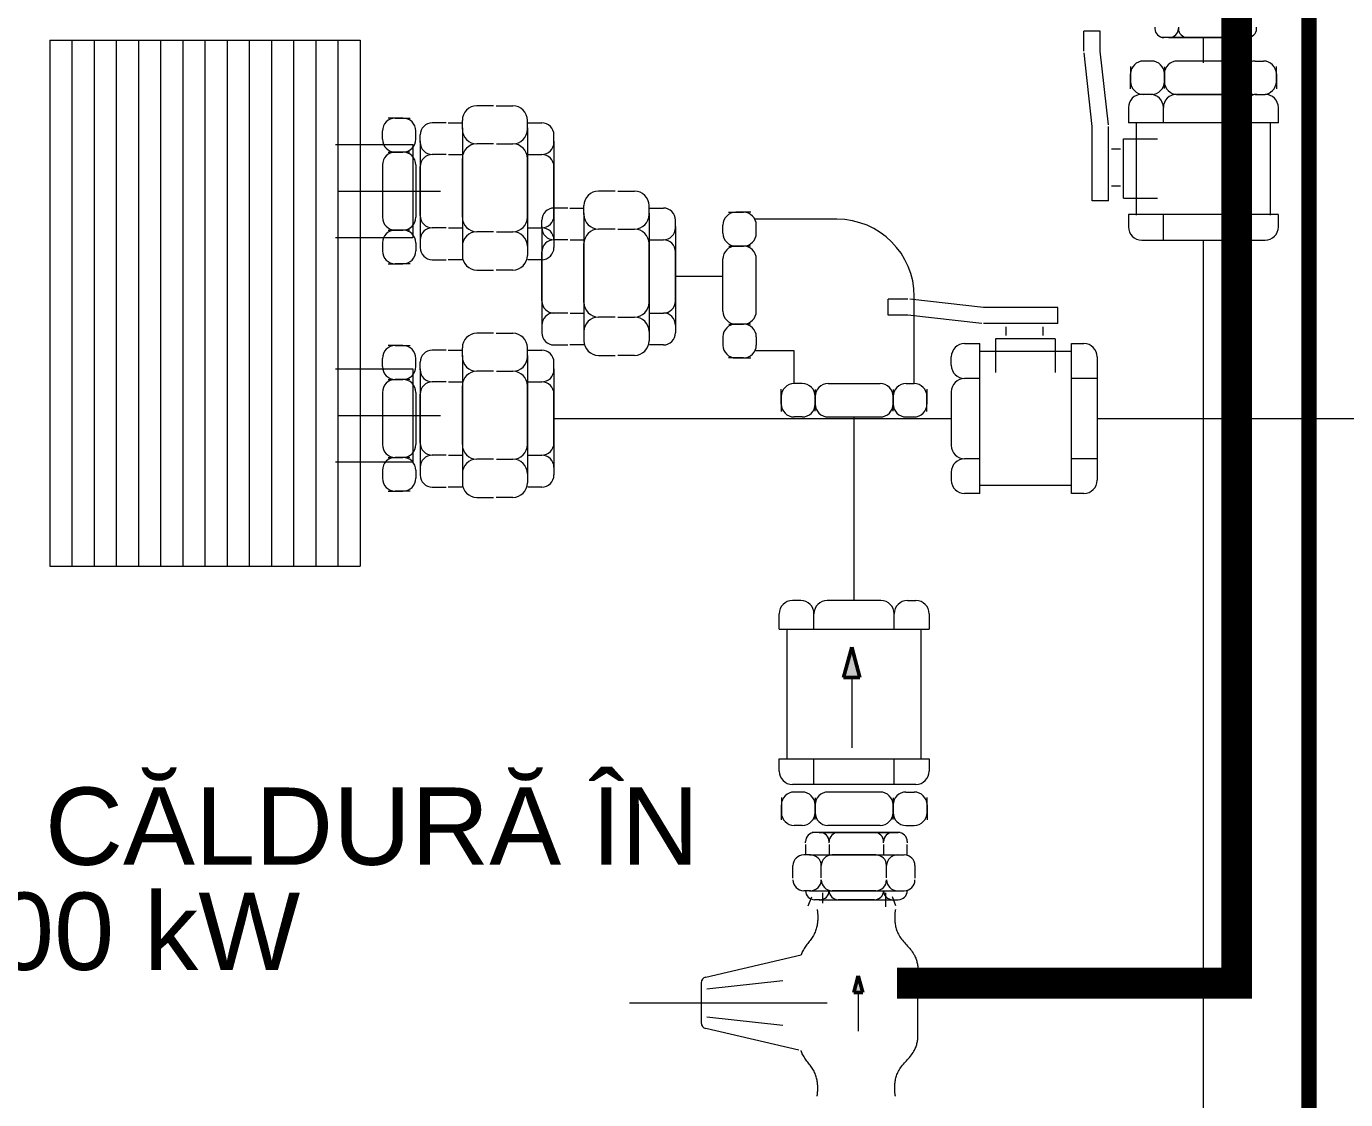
# Model space of a CAD drawing. Header units: millimetres. Extents: x 1322820 to 1391563, y 1051909 to 1098256.
# Drawn here: x 1350563 to 1351416, y 1080821 to 1081515 of the extents above; entities that cross this region are included whole.
import ezdxf

# ---------------------------------------------------------------- set-up
doc = ezdxf.new("R2010")
doc.units = ezdxf.units.MM
doc.header["$MEASUREMENT"] = 0
for name, pattern in [('DUBLU_INTRERUPT', [1.093612, 0.529167, -0.211667, 0.141111, -0.211667]), ('Linie de axa (2)', [17025.055165, 8960.555286, -4480.277643, 0, -3584.222236]), ('R (4)', [10414, 5080, -2540, 254, -2540])]:
    doc.linetypes.add(name, pattern=pattern)
doc.layers.get('0').update_dxf_attribs({"true_color": 0x787878})
doc.layers.add('calorifere_Pen_No__1', color=250, linetype='Continuous', lineweight=13)
doc.layers.add('Circuite', color=7, linetype='Continuous', lineweight=25)
doc.layers.add('instalatii - echipamente', color=7, linetype='Continuous', true_color=0x787878)
for name, color, linetype, lineweight, true_color in [('instalatii - echipamente_Pen_No__1', 7, 'Continuous', 13, 0x787878), ('instalatii - echipamente_Pen_No__41', 7, 'Continuous', 50, 0x787878), ('New_instalatii - echipamente_Pen_No__1', 7, 'Continuous', 13, 0x787878)]:
    doc.layers.add(name, color=color, linetype=linetype, lineweight=lineweight, true_color=true_color)
doc.styles.add('GENERATED_STYLE_3', font='ariali.ttf')
doc.linetypes.add('2_ - 1_100', pattern='A,0,[3,A.39 PLAN MOBILARE - PLAN TERASA1.Shx,S=4.761905,R=0,X=0,Y=4.49293e-16],-600,0', length=600)

# ---------------------------------------------------------------- blocks, each defined once
blk = doc.blocks.new('Line_10_1', base_point=(1351101.1, 1080900.93))
at = {"layer": 'instalatii - echipamente', "linetype": 'Continuous', "lineweight": 0, "true_color": 0x000000}
blk.add_hatch(color=18, dxfattribs=at).paths.add_polyline_path([(1351101.1, 1080900.93), (1351098.24, 1080890.24), (1351103.97, 1080890.24)])
at = {"layer": 'instalatii - echipamente_Pen_No__1', "color": 7, "linetype": 'Linie de axa (2)', "lineweight": 13}
blk.add_line((1351101.1, 1080890.24), (1351101.1, 1080865.14), dxfattribs=at)
at = {"layer": 'instalatii - echipamente_Pen_No__41', "color": 7, "linetype": 'Continuous', "lineweight": 50}
for p, q in [((1351101.1, 1080900.93), (1351098.24, 1080890.24)), ((1351101.1, 1080900.93), (1351103.97, 1080890.24)), ((1351103.97, 1080890.24), (1351098.24, 1080890.24))]:
    blk.add_line(p, q, dxfattribs=at)
blk = doc.blocks.new('Line_11_1', base_point=(1351096.89, 1081113.36))
at = {"layer": 'instalatii - echipamente', "linetype": 'Continuous', "lineweight": 0, "true_color": 0x000000}
blk.add_hatch(color=18, dxfattribs=at).paths.add_polyline_path([(1351096.89, 1081113.36), (1351091.68, 1081093.93), (1351102.1, 1081093.93)])
at = {"layer": 'instalatii - echipamente_Pen_No__1', "color": 7, "linetype": 'Linie de axa (2)', "lineweight": 13}
blk.add_line((1351096.89, 1081093.93), (1351096.89, 1081048.29), dxfattribs=at)
at = {"layer": 'instalatii - echipamente_Pen_No__41', "color": 7, "linetype": 'Continuous', "lineweight": 50}
for p, q in [((1351096.89, 1081113.36), (1351091.68, 1081093.93)), ((1351096.89, 1081113.36), (1351102.1, 1081093.93)), ((1351102.1, 1081093.93), (1351091.68, 1081093.93))]:
    blk.add_line(p, q, dxfattribs=at)
blk = doc.blocks.new('terasa')
at = {"layer": 'instalatii - echipamente_Pen_No__1', "linetype": 'Continuous', "lineweight": 13}
for p, q in [((1351247.039, 1081498.84), (1351247.039, 1081511.727)), ((1351257.491, 1081511.727), (1351247.039, 1081511.727)), ((1351257.491, 1081498.84), (1351257.491, 1081511.727)), ((1351292.888, 1081514.294), (1351292.888, 1081513.4)), ((1351308.107, 1081514.201), (1351308.107, 1081513.4)), ((1351343.277, 1081514.201), (1351343.277, 1081513.4)), ((1351358.59, 1081513.4), (1351358.59, 1081514.294)), ((1350578.502, 1081505.834), (1350578.502, 1081165.834)), ((1350578.502, 1081505.834), (1350779.088, 1081505.834)), ((1350592.829, 1081505.834), (1350592.829, 1081165.834)), ((1350607.157, 1081505.834), (1350607.157, 1081165.834)), ((1350621.484, 1081505.834), (1350621.484, 1081165.834)), ((1350635.812, 1081505.834), (1350635.812, 1081165.834)), ((1350650.139, 1081505.834), (1350650.139, 1081165.834)), ((1350664.467, 1081505.834), (1350664.467, 1081165.834)), ((1350678.795, 1081505.834), (1350678.795, 1081165.834)), ((1350693.122, 1081505.834), (1350693.122, 1081165.834)), ((1350707.45, 1081505.834), (1350707.45, 1081165.834)), ((1350721.777, 1081505.834), (1350721.777, 1081165.834)), ((1350736.105, 1081505.834), (1350736.105, 1081165.834)), ((1350750.432, 1081505.834), (1350750.432, 1081165.834)), ((1350764.76, 1081505.834), (1350764.76, 1081165.834)), ((1350779.088, 1081505.834), (1350779.088, 1081165.834)), ((1351354.08, 1081507.59), (1351297.042, 1081507.59)), ((1351302.297, 1081507.59), (1351298.698, 1081507.59)), ((1351302.52, 1081507.59), (1351298.955, 1081507.59)), ((1351301.756, 1081507.59), (1351349.549, 1081507.59)), ((1351337.467, 1081507.59), (1351313.917, 1081507.59)), ((1351337.354, 1081507.59), (1351314.029, 1081507.59)), ((1351348.864, 1081507.59), (1351352.522, 1081507.59)), ((1351349.087, 1081507.59), (1351352.78, 1081507.59)), ((1351252.402, 1081449.997), (1351247.103, 1081497.686)), ((1351262.79, 1081451.152), (1351257.491, 1081498.84)), ((1351277.209, 1081488.765), (1351277.209, 1081479.156)), ((1351290.697, 1081492.386), (1351285.538, 1081492.386)), ((1351299.026, 1081488.632), (1351299.026, 1081479.156)), ((1351341.111, 1081492.386), (1351307.354, 1081492.386)), ((1351349.439, 1081488.632), (1351349.439, 1081479.156)), ((1351357.767, 1081492.386), (1351363.062, 1081492.386)), ((1351371.39, 1081479.156), (1351371.39, 1081488.765)), ((1351277.209, 1081474.448), (1351277.209, 1081484.057)), ((1351299.026, 1081474.581), (1351299.026, 1081484.057)), ((1351349.439, 1081474.581), (1351349.439, 1081484.057)), ((1351371.39, 1081484.057), (1351371.39, 1081474.448)), ((1351289.793, 1081470.827), (1351284.345, 1081470.827)), ((1351290.697, 1081470.827), (1351285.538, 1081470.827)), ((1351306.934, 1081470.827), (1351341.67, 1081470.827)), ((1351341.111, 1081470.827), (1351307.354, 1081470.827)), ((1351357.767, 1081470.827), (1351363.062, 1081470.827)), ((1351358.81, 1081470.827), (1351364.119, 1081470.827)), ((1350865.417, 1081463.44), (1350854.583, 1081463.44)), ((1350867.013, 1081463.44), (1350877.847, 1081463.44)), ((1351275.775, 1081462.257), (1351275.775, 1081452.369)), ((1351298.363, 1081452.506), (1351298.363, 1081462.257)), ((1351350.24, 1081452.506), (1351350.24, 1081462.257)), ((1351372.689, 1081452.369), (1351372.689, 1081462.257)), ((1350806.759, 1081455.491), (1350797.15, 1081455.491)), ((1350801.857, 1081455.491), (1350811.467, 1081455.491)), ((1350834.788, 1081452.461), (1350825.76, 1081452.461)), ((1350836.118, 1081452.461), (1350845.147, 1081452.461)), ((1350845.192, 1081448.233), (1350845.192, 1081454.05)), ((1350887.237, 1081448.233), (1350887.237, 1081454.05)), ((1350887.528, 1081452.461), (1350896.557, 1081452.461)), ((1351372.689, 1081452.369), (1351275.775, 1081452.369)), ((1351280.933, 1081392.81), (1351280.933, 1081452.134)), ((1351280.933, 1081392.81), (1351280.933, 1081452.134)), ((1351367.532, 1081392.81), (1351367.532, 1081452.134)), ((1350793.529, 1081441.869), (1350793.529, 1081447.163)), ((1350815.087, 1081441.869), (1350815.087, 1081447.163)), ((1350817.935, 1081439.789), (1350817.935, 1081444.636)), ((1350845.192, 1081449.107), (1350845.192, 1081371.866)), ((1350887.237, 1081449.107), (1350887.237, 1081371.866)), ((1350904.382, 1081439.789), (1350904.382, 1081444.636)), ((1351252.402, 1081402.015), (1351252.402, 1081449.997)), ((1351262.854, 1081402.015), (1351262.854, 1081449.997)), ((1351272.646, 1081442.163), (1351294.516, 1081442.163)), ((1351272.646, 1081403.719), (1351272.646, 1081442.163)), ((1350763.133, 1081438.334), (1350813.133, 1081438.334)), ((1350797.283, 1081433.54), (1350806.759, 1081433.54)), ((1350811.333, 1081433.54), (1350801.857, 1081433.54)), ((1350813.133, 1081438.334), (1350813.133, 1081378.334)), ((1350817.935, 1081440.517), (1350817.935, 1081376.15)), ((1350865.267, 1081438.843), (1350854.583, 1081438.843)), ((1350867.163, 1081438.843), (1350877.847, 1081438.843)), ((1350904.382, 1081440.517), (1350904.382, 1081376.15)), ((1351270.606, 1081435.309), (1351264.894, 1081435.309)), ((1350793.529, 1081425.212), (1350793.529, 1081391.455)), ((1350815.087, 1081425.212), (1350815.087, 1081391.455)), ((1350834.663, 1081431.964), (1350825.76, 1081431.964)), ((1350836.243, 1081431.964), (1350845.147, 1081431.964)), ((1350845.192, 1081391.393), (1350845.192, 1081429.453)), ((1350887.237, 1081391.393), (1350887.237, 1081429.453)), ((1350887.653, 1081431.964), (1350896.557, 1081431.964)), ((1350817.935, 1081392.423), (1350817.935, 1081424.139)), ((1350904.382, 1081392.423), (1350904.382, 1081424.139)), ((1350944.038, 1081408.312), (1350933.204, 1081408.312)), ((1350945.635, 1081408.312), (1350956.469, 1081408.312)), ((1351270.606, 1081411.481), (1351264.894, 1081411.481)), ((1351262.854, 1081402.015), (1351252.402, 1081402.015)), ((1351272.646, 1081403.719), (1351294.516, 1081403.719)), ((1350913.41, 1081397.333), (1350904.382, 1081397.333)), ((1350914.74, 1081397.333), (1350923.769, 1081397.333)), ((1350923.814, 1081393.104), (1350923.814, 1081398.922)), ((1350923.814, 1081393.978), (1350923.814, 1081316.738)), ((1350965.859, 1081393.104), (1350965.859, 1081398.922)), ((1350965.859, 1081393.978), (1350965.859, 1081316.738)), ((1350966.15, 1081397.333), (1350975.179, 1081397.333)), ((1351017.279, 1081394.586), (1351026.888, 1081394.586)), ((1351031.596, 1081394.586), (1351021.987, 1081394.586)), ((1351275.775, 1081393.112), (1351275.775, 1081385.126)), ((1351372.689, 1081393.112), (1351275.775, 1081393.112)), ((1351298.363, 1081376.556), (1351298.363, 1081393.112)), ((1351350.24, 1081376.556), (1351350.24, 1081393.112)), ((1351350.24, 1081376.556), (1351350.24, 1081393.112)), ((1351372.689, 1081385.126), (1351372.689, 1081393.045)), ((1350797.283, 1081383.127), (1350806.759, 1081383.127)), ((1350811.333, 1081383.127), (1350801.857, 1081383.127)), ((1350834.663, 1081384.598), (1350825.76, 1081384.598)), ((1350836.243, 1081384.598), (1350845.147, 1081384.598)), ((1350887.653, 1081384.598), (1350896.557, 1081384.598)), ((1350896.557, 1081384.66), (1350896.557, 1081389.508)), ((1350896.557, 1081385.389), (1350896.557, 1081321.022)), ((1350943.888, 1081383.714), (1350933.204, 1081383.714)), ((1350945.785, 1081383.714), (1350956.469, 1081383.714)), ((1350983.004, 1081384.66), (1350983.004, 1081389.508)), ((1350983.004, 1081385.389), (1350983.004, 1081321.022)), ((1351013.658, 1081381.098), (1351013.658, 1081386.257)), ((1351035.217, 1081381.098), (1351035.217, 1081386.257)), ((1350763.133, 1081378.334), (1350813.133, 1081378.334)), ((1350793.529, 1081374.798), (1350793.529, 1081369.639)), ((1350815.087, 1081374.798), (1350815.087, 1081369.639)), ((1350817.935, 1081376.773), (1350817.935, 1081371.798)), ((1350865.267, 1081382.003), (1350854.583, 1081382.003)), ((1350867.163, 1081382.003), (1350877.847, 1081382.003)), ((1350913.285, 1081376.835), (1350904.382, 1081376.835)), ((1350904.382, 1081376.773), (1350904.382, 1081371.798)), ((1350914.865, 1081376.835), (1350923.769, 1081376.835)), ((1350923.814, 1081336.265), (1350923.814, 1081374.324)), ((1350965.859, 1081336.265), (1350965.859, 1081374.324)), ((1350966.275, 1081376.835), (1350975.179, 1081376.835)), ((1351284.345, 1081376.556), (1351364.119, 1081376.556)), ((1350845.192, 1081372.613), (1350845.192, 1081366.644)), ((1350887.237, 1081372.613), (1350887.237, 1081366.644)), ((1350896.557, 1081337.294), (1350896.557, 1081369.01)), ((1350983.004, 1081337.294), (1350983.004, 1081369.01)), ((1351017.412, 1081372.769), (1351026.888, 1081372.769)), ((1351031.463, 1081372.769), (1351021.987, 1081372.769)), ((1350797.15, 1081361.311), (1350806.759, 1081361.311)), ((1350811.467, 1081361.311), (1350801.857, 1081361.311)), ((1350825.76, 1081363.973), (1350834.788, 1081363.973)), ((1350845.147, 1081363.973), (1350836.118, 1081363.973)), ((1350854.583, 1081357.254), (1350865.417, 1081357.254)), ((1350877.847, 1081357.254), (1350867.013, 1081357.254)), ((1350896.557, 1081363.973), (1350887.528, 1081363.973)), ((1351013.658, 1081330.684), (1351013.658, 1081364.441)), ((1351035.217, 1081330.684), (1351035.217, 1081364.441)), ((1351133.26, 1081338.444), (1351120.373, 1081338.444)), ((1351120.373, 1081327.992), (1351120.373, 1081338.444)), ((1351182.103, 1081333.081), (1351134.414, 1081338.38)), ((1351230.085, 1081333.081), (1351182.103, 1081333.081)), ((1351230.085, 1081322.629), (1351230.085, 1081333.081)), ((1350913.285, 1081329.469), (1350904.382, 1081329.469)), ((1350914.865, 1081329.469), (1350923.769, 1081329.469)), ((1350943.888, 1081326.875), (1350933.204, 1081326.875)), ((1350945.785, 1081326.875), (1350956.469, 1081326.875)), ((1350966.275, 1081329.469), (1350975.179, 1081329.469)), ((1351133.26, 1081327.992), (1351120.373, 1081327.992)), ((1351180.949, 1081322.693), (1351133.26, 1081327.992)), ((1351230.085, 1081322.629), (1351182.103, 1081322.629)), ((1350865.417, 1081316.426), (1350854.583, 1081316.426)), ((1350867.013, 1081316.426), (1350877.847, 1081316.426)), ((1350896.557, 1081321.644), (1350896.557, 1081316.67)), ((1350923.814, 1081317.485), (1350923.814, 1081311.516)), ((1350965.859, 1081317.485), (1350965.859, 1081311.516)), ((1350983.004, 1081321.644), (1350983.004, 1081316.67)), ((1351013.658, 1081314.028), (1351013.658, 1081308.733)), ((1351017.412, 1081322.356), (1351026.888, 1081322.356)), ((1351031.463, 1081322.356), (1351021.987, 1081322.356)), ((1351035.217, 1081314.028), (1351035.217, 1081308.733)), ((1351196.791, 1081314.877), (1351196.791, 1081320.589)), ((1351220.619, 1081314.877), (1351220.619, 1081320.589)), ((1350806.759, 1081308.478), (1350797.15, 1081308.478)), ((1350801.857, 1081308.478), (1350811.467, 1081308.478)), ((1350834.788, 1081305.448), (1350825.76, 1081305.448)), ((1350836.118, 1081305.448), (1350845.147, 1081305.448)), ((1350845.192, 1081301.219), (1350845.192, 1081307.036)), ((1350887.237, 1081301.219), (1350887.237, 1081307.036)), ((1350887.528, 1081305.448), (1350896.557, 1081305.448)), ((1350904.382, 1081308.845), (1350913.41, 1081308.845)), ((1350923.769, 1081308.845), (1350914.74, 1081308.845)), ((1350975.179, 1081308.845), (1350966.15, 1081308.845)), ((1351169.843, 1081309.708), (1351179.731, 1081309.708)), ((1351179.731, 1081212.794), (1351179.731, 1081309.708)), ((1351189.937, 1081312.837), (1351189.937, 1081290.967)), ((1351228.381, 1081312.837), (1351189.937, 1081312.837)), ((1351228.381, 1081312.837), (1351228.381, 1081290.967)), ((1351238.988, 1081309.708), (1351246.974, 1081309.708)), ((1351238.988, 1081212.794), (1351238.988, 1081309.708)), ((1350793.529, 1081294.855), (1350793.529, 1081300.15)), ((1350815.087, 1081294.855), (1350815.087, 1081300.15)), ((1350817.935, 1081292.775), (1350817.935, 1081297.623)), ((1350845.192, 1081302.093), (1350845.192, 1081224.853)), ((1350887.237, 1081302.093), (1350887.237, 1081224.853)), ((1350904.382, 1081292.775), (1350904.382, 1081297.623)), ((1350933.204, 1081302.126), (1350944.038, 1081302.126)), ((1350956.469, 1081302.126), (1350945.635, 1081302.126)), ((1351026.888, 1081300.405), (1351017.279, 1081300.405)), ((1351021.987, 1081300.405), (1351031.596, 1081300.405)), ((1351161.273, 1081295.69), (1351161.273, 1081301.138)), ((1351239.29, 1081304.55), (1351179.966, 1081304.55)), ((1351239.29, 1081304.55), (1351179.966, 1081304.55)), ((1351255.544, 1081301.138), (1351255.544, 1081221.364)), ((1350763.133, 1081293.334), (1350813.133, 1081293.334)), ((1350813.133, 1081293.334), (1350813.133, 1081233.334)), ((1350817.935, 1081293.504), (1350817.935, 1081229.137)), ((1350865.267, 1081291.829), (1350854.583, 1081291.829)), ((1350867.163, 1081291.829), (1350877.847, 1081291.829)), ((1350904.382, 1081293.504), (1350904.382, 1081229.137)), ((1350797.283, 1081286.527), (1350806.759, 1081286.527)), ((1350811.333, 1081286.527), (1350801.857, 1081286.527)), ((1350834.663, 1081284.95), (1350825.76, 1081284.95)), ((1350836.243, 1081284.95), (1350845.147, 1081284.95)), ((1350845.192, 1081244.38), (1350845.192, 1081282.439)), ((1350887.237, 1081244.38), (1350887.237, 1081282.439)), ((1350887.653, 1081284.95), (1350896.557, 1081284.95)), ((1351051.336, 1081270.62), (1351051.336, 1081280.229)), ((1351064.958, 1081283.85), (1351059.664, 1081283.85)), ((1351073.287, 1081280.096), (1351073.287, 1081270.62)), ((1351081.615, 1081283.85), (1351115.372, 1081283.85)), ((1351123.7, 1081280.096), (1351123.7, 1081270.62)), ((1351132.029, 1081283.85), (1351137.188, 1081283.85)), ((1351145.517, 1081280.229), (1351145.517, 1081270.62)), ((1351179.594, 1081287.12), (1351169.843, 1081287.12)), ((1351255.544, 1081287.12), (1351238.988, 1081287.12)), ((1350793.529, 1081278.198), (1350793.529, 1081244.442)), ((1350815.087, 1081278.198), (1350815.087, 1081244.442)), ((1350817.935, 1081245.409), (1350817.935, 1081277.125)), ((1350904.382, 1081245.409), (1350904.382, 1081277.125)), ((1351051.336, 1081275.521), (1351051.336, 1081265.912)), ((1351073.287, 1081266.045), (1351073.287, 1081275.521)), ((1351123.7, 1081266.045), (1351123.7, 1081275.521)), ((1351145.517, 1081265.912), (1351145.517, 1081275.521)), ((1351161.273, 1081278.55), (1351161.273, 1081243.813)), ((1351064.958, 1081262.291), (1351059.664, 1081262.291)), ((1351081.615, 1081262.291), (1351115.372, 1081262.291)), ((1351132.029, 1081262.291), (1351137.188, 1081262.291)), ((1350834.663, 1081237.584), (1350825.76, 1081237.584)), ((1350836.243, 1081237.584), (1350845.147, 1081237.584)), ((1350887.653, 1081237.584), (1350896.557, 1081237.584)), ((1350763.133, 1081233.334), (1350813.133, 1081233.334)), ((1350797.283, 1081236.113), (1350806.759, 1081236.113)), ((1350811.333, 1081236.113), (1350801.857, 1081236.113)), ((1350817.935, 1081229.759), (1350817.935, 1081224.785)), ((1350865.267, 1081234.99), (1350854.583, 1081234.99)), ((1350867.163, 1081234.99), (1350877.847, 1081234.99)), ((1350904.382, 1081229.759), (1350904.382, 1081224.785)), ((1351179.594, 1081235.243), (1351169.843, 1081235.243)), ((1351255.544, 1081235.243), (1351238.988, 1081235.243)), ((1351255.544, 1081235.243), (1351238.988, 1081235.243)), ((1350793.529, 1081227.785), (1350793.529, 1081222.626)), ((1350815.087, 1081227.785), (1350815.087, 1081222.626)), ((1350845.192, 1081225.6), (1350845.192, 1081219.631)), ((1350887.237, 1081225.6), (1350887.237, 1081219.631)), ((1351161.273, 1081226.673), (1351161.273, 1081221.364)), ((1350797.15, 1081214.297), (1350806.759, 1081214.297)), ((1350811.467, 1081214.297), (1350801.857, 1081214.297)), ((1350825.76, 1081216.96), (1350834.788, 1081216.96)), ((1350845.147, 1081216.96), (1350836.118, 1081216.96)), ((1350896.557, 1081216.96), (1350887.528, 1081216.96)), ((1351179.731, 1081212.794), (1351169.843, 1081212.794)), ((1351239.29, 1081217.951), (1351179.966, 1081217.951)), ((1351246.974, 1081212.794), (1351239.055, 1081212.794)), ((1350854.583, 1081210.241), (1350865.417, 1081210.241)), ((1350877.847, 1081210.241), (1350867.013, 1081210.241)), ((1350578.502, 1081165.834), (1350779.088, 1081165.834)), ((1351063.916, 1081143.651), (1351058.607, 1081143.651)), ((1351115.792, 1081143.651), (1351081.056, 1081143.651)), ((1351132.933, 1081143.651), (1351138.38, 1081143.651)), ((1351050.037, 1081125.193), (1351050.037, 1081135.081)), ((1351072.486, 1081125.33), (1351072.486, 1081135.081)), ((1351124.362, 1081125.33), (1351124.362, 1081135.081)), ((1351146.95, 1081135.081), (1351146.95, 1081125.193)), ((1351050.037, 1081125.193), (1351146.95, 1081125.193)), ((1351055.194, 1081040.98), (1351055.194, 1081124.958)), ((1351141.793, 1081107.719), (1351141.793, 1081124.958)), ((1351141.793, 1081040.98), (1351141.793, 1081107.719)), ((1351141.793, 1081040.98), (1351141.793, 1081058.219)), ((1351050.037, 1081041.282), (1351146.95, 1081041.282)), ((1351050.037, 1081033.296), (1351050.037, 1081041.215)), ((1351072.486, 1081024.726), (1351072.486, 1081041.282)), ((1351072.486, 1081024.726), (1351072.486, 1081041.282)), ((1351124.362, 1081024.726), (1351124.362, 1081041.282)), ((1351146.95, 1081041.282), (1351146.95, 1081033.296)), ((1351138.38, 1081024.726), (1351058.607, 1081024.726)), ((1351051.401, 1081016.198), (1351051.401, 1081006.589)), ((1351064.889, 1081019.819), (1351059.73, 1081019.819)), ((1351073.218, 1081016.065), (1351073.218, 1081006.589)), ((1351115.303, 1081019.819), (1351081.546, 1081019.819)), ((1351123.631, 1081016.065), (1351123.631, 1081006.589)), ((1351131.959, 1081019.819), (1351137.254, 1081019.819)), ((1351145.582, 1081006.589), (1351145.582, 1081016.198)), ((1351051.401, 1081001.881), (1351051.401, 1081011.49)), ((1351073.218, 1081002.014), (1351073.218, 1081011.49)), ((1351123.631, 1081002.014), (1351123.631, 1081011.49)), ((1351145.582, 1081011.49), (1351145.582, 1081001.881)), ((1351064.889, 1080998.26), (1351059.73, 1080998.26)), ((1351128.272, 1080993.617), (1351071.234, 1080993.617)), ((1351076.489, 1080993.617), (1351072.89, 1080993.617)), ((1351076.712, 1080993.617), (1351073.147, 1080993.617)), ((1351075.948, 1080993.617), (1351123.741, 1080993.617)), ((1351115.303, 1080998.26), (1351081.546, 1080998.26)), ((1351111.658, 1080993.617), (1351088.109, 1080993.617)), ((1351111.546, 1080993.617), (1351088.221, 1080993.617)), ((1351123.056, 1080993.617), (1351126.714, 1080993.617)), ((1351123.279, 1080993.617), (1351126.972, 1080993.617)), ((1351131.959, 1080998.26), (1351137.254, 1080998.26)), ((1351067.08, 1080986.914), (1351067.08, 1080987.807)), ((1351067.08, 1080985.926), (1351067.08, 1080979.222)), ((1351082.299, 1080987.006), (1351082.299, 1080987.807)), ((1351082.299, 1080985.833), (1351082.299, 1080979.222)), ((1351117.469, 1080987.006), (1351117.469, 1080987.807)), ((1351117.469, 1080985.833), (1351117.469, 1080979.222)), ((1351132.782, 1080987.807), (1351132.782, 1080986.914)), ((1351132.782, 1080979.222), (1351132.782, 1080985.926)), ((1351070.219, 1080979.188), (1351065.9, 1080979.188)), ((1351069.57, 1080979.188), (1351126.922, 1080979.188)), ((1351112.423, 1080979.188), (1351084.164, 1080979.188)), ((1351126.367, 1080979.188), (1351130.799, 1080979.188)), ((1351058.928, 1080964.172), (1351058.928, 1080972.216)), ((1351077.191, 1080964.283), (1351077.191, 1080972.216)), ((1351119.395, 1080964.283), (1351119.395, 1080972.216)), ((1351137.771, 1080972.216), (1351137.771, 1080964.172)), ((1351070.219, 1080956.015), (1351065.9, 1080956.015)), ((1351067.08, 1080955.798), (1351067.08, 1080956.015)), ((1351069.57, 1080956.015), (1351126.922, 1080956.015)), ((1351077.191, 1080962.876), (1351077.191, 1080962.987)), ((1351082.299, 1080955.705), (1351082.299, 1080956.015)), ((1351112.423, 1080956.015), (1351084.164, 1080956.015)), ((1351117.469, 1080955.705), (1351117.469, 1080956.015)), ((1351119.395, 1080962.876), (1351119.395, 1080962.987)), ((1351126.367, 1080956.015), (1351130.799, 1080956.015)), ((1351132.782, 1080956.015), (1351132.782, 1080955.798)), ((1351068.805, 1080946.308), (1351071.153, 1080952.09)), ((1351076.489, 1080950.205), (1351072.89, 1080950.205)), ((1351075.948, 1080950.205), (1351123.741, 1080950.205)), ((1351111.658, 1080950.205), (1351088.109, 1080950.205)), ((1351125.511, 1080946.308), (1351123.162, 1080952.09)), ((1351123.279, 1080950.205), (1351126.972, 1080950.205)), ((1351002.693, 1080900.217), (1351064.155, 1080914.459)), ((1350999.466, 1080896.352), (1350999.466, 1080870.739)), ((1351003.178, 1080892.62), (1351052.395, 1080897.982)), ((1351003.178, 1080874.471), (1351052.395, 1080869.109)), ((1351062.719, 1080852.965), (1351002.693, 1080866.874))]:
    blk.add_line(p, q, dxfattribs=at)
at = {"layer": 'instalatii - echipamente_Pen_No__1', "linetype": 'R (4)', "lineweight": 13}
for p, q in [((1350764.76, 1081408.334), (1350831.07, 1081408.334)), ((1350764.76, 1081263.334), (1350831.07, 1081263.334))]:
    blk.add_line(p, q, dxfattribs=at)
at = {"layer": 'instalatii - echipamente_Pen_No__1', "linetype": 'Linie de axa (2)', "lineweight": 13}
for p, q in [((1351078.187, 1080948.042), (1351078.187, 1080954.723)), ((1351118.995, 1080945.554), (1351118.995, 1080954.723)), ((1350953.194, 1080883.545), (1351080.989, 1080883.545))]:
    blk.add_line(p, q, dxfattribs=at)
at = {"layer": 'instalatii - echipamente_Pen_No__1', "linetype": 'Continuous', "lineweight": 13}
for centre, radius, start, end in [((1351298.698, 1081513.4), 5.81, 180, 270), ((1351302.297, 1081513.4), 5.81, 270, 0), ((1351313.917, 1081513.4), 5.81, 180, 270), ((1351337.467, 1081513.4), 5.81, 270, 0), ((1351349.087, 1081513.4), 5.81, 180, 270), ((1351352.78, 1081513.4), 5.81, 270, 0), ((1351285.538, 1081484.057), 8.328, 90, 180), ((1351290.697, 1081484.057), 8.328, 0, 90), ((1351307.354, 1081484.057), 8.328, 90, 180), ((1351341.111, 1081484.057), 8.328, 0, 90), ((1351357.767, 1081484.057), 8.328, 90, 180), ((1351363.062, 1081484.057), 8.328, 0, 90), ((1351285.538, 1081479.156), 8.328, 180, 270), ((1351290.697, 1081479.156), 8.328, 270, 0), ((1351307.354, 1081479.156), 8.328, 180, 270), ((1351341.111, 1081479.156), 8.328, 270, 0), ((1351357.767, 1081479.156), 8.328, 180, 270), ((1351363.062, 1081479.156), 8.328, 270, 0), ((1351284.345, 1081462.257), 8.57, 90, 180), ((1351289.793, 1081462.257), 8.57, 0, 90), ((1351306.934, 1081462.257), 8.57, 90, 180), ((1351341.67, 1081462.257), 8.57, 0, 90), ((1351358.81, 1081462.257), 8.57, 90, 180), ((1351364.119, 1081462.257), 8.57, 0, 90), ((1350854.583, 1081454.05), 9.39, 90, 180), ((1350877.847, 1081454.05), 9.39, 0, 90), ((1350801.857, 1081447.163), 8.328, 90, 180), ((1350806.759, 1081447.163), 8.328, 0, 90), ((1350825.76, 1081444.636), 7.825, 90, 180), ((1350896.557, 1081444.636), 7.825, 0, 90), ((1350854.583, 1081448.233), 9.39, 180, 270), ((1350877.847, 1081448.233), 9.39, 270, 0), ((1350801.857, 1081441.869), 8.328, 180, 270), ((1350801.857, 1081425.212), 8.328, 90, 180), ((1350806.759, 1081441.869), 8.328, 270, 0), ((1350806.759, 1081425.212), 8.328, 0, 90), ((1350825.76, 1081439.789), 7.825, 180, 270), ((1350854.583, 1081429.453), 9.39, 90, 180), ((1350877.847, 1081429.453), 9.39, 0, 90), ((1350896.557, 1081439.789), 7.825, 270, 0), ((1350825.76, 1081424.139), 7.825, 90, 180), ((1350896.557, 1081424.139), 7.825, 0, 90), ((1350933.204, 1081398.922), 9.39, 90, 180), ((1350956.469, 1081398.922), 9.39, 0, 90), ((1350801.857, 1081391.455), 8.328, 180, 270), ((1350806.759, 1081391.455), 8.328, 270, 0), ((1350825.76, 1081392.423), 7.825, 180, 270), ((1350854.583, 1081391.393), 9.39, 180, 270), ((1350877.847, 1081391.393), 9.39, 270, 0), ((1350904.382, 1081389.508), 7.825, 90, 180), ((1350896.557, 1081392.423), 7.825, 270, 0), ((1350933.204, 1081393.104), 9.39, 180, 270), ((1350956.469, 1081393.104), 9.39, 270, 0), ((1350975.179, 1081389.508), 7.825, 0, 90), ((1351021.987, 1081386.257), 8.328, 90, 180), ((1351026.888, 1081386.257), 8.328, 0, 90), ((1350801.857, 1081374.798), 8.328, 90, 180), ((1350806.759, 1081374.798), 8.328, 0, 90), ((1350825.76, 1081376.773), 7.825, 90, 180), ((1350904.382, 1081384.66), 7.825, 180, 270), ((1350896.557, 1081376.773), 7.825, 0, 90), ((1350933.204, 1081374.324), 9.39, 90, 180), ((1350956.469, 1081374.324), 9.39, 0, 90), ((1350975.179, 1081384.66), 7.825, 270, 0), ((1351284.345, 1081385.126), 8.57, 180, 270), ((1351364.119, 1081385.126), 8.57, 270, 0), ((1350854.583, 1081372.613), 9.39, 90, 180), ((1350877.847, 1081372.613), 9.39, 0, 90), ((1350904.382, 1081369.01), 7.825, 90, 180), ((1350975.179, 1081369.01), 7.825, 0, 90), ((1351021.987, 1081381.098), 8.328, 180, 270), ((1351026.888, 1081381.098), 8.328, 270, 0), ((1350801.857, 1081369.639), 8.328, 180, 270), ((1350806.759, 1081369.639), 8.328, 270, 0), ((1350825.76, 1081371.798), 7.825, 180, 270), ((1350854.583, 1081366.644), 9.39, 180, 270), ((1350877.847, 1081366.644), 9.39, 270, 0), ((1350896.557, 1081371.798), 7.825, 270, 0), ((1351021.987, 1081364.441), 8.328, 90, 180), ((1351026.888, 1081364.441), 8.328, 0, 90), ((1350904.382, 1081337.294), 7.825, 180, 270), ((1350933.204, 1081336.265), 9.39, 180, 270), ((1350956.469, 1081336.265), 9.39, 270, 0), ((1350975.179, 1081337.294), 7.825, 270, 0), ((1350904.382, 1081321.644), 7.825, 90, 180), ((1350933.204, 1081317.485), 9.39, 90, 180), ((1350956.469, 1081317.485), 9.39, 0, 90), ((1350975.179, 1081321.644), 7.825, 0, 90), ((1351021.987, 1081330.684), 8.328, 180, 270), ((1351026.888, 1081330.684), 8.328, 270, 0), ((1350854.583, 1081307.036), 9.39, 90, 180), ((1350877.847, 1081307.036), 9.39, 0, 90), ((1350904.382, 1081316.67), 7.825, 180, 270), ((1350975.179, 1081316.67), 7.825, 270, 0), ((1351021.987, 1081314.028), 8.328, 90, 180), ((1351026.888, 1081314.028), 8.328, 0, 90), ((1350801.857, 1081300.15), 8.328, 90, 180), ((1350806.759, 1081300.15), 8.328, 0, 90), ((1350825.76, 1081297.623), 7.825, 90, 180), ((1350896.557, 1081297.623), 7.825, 0, 90), ((1350933.204, 1081311.516), 9.39, 180, 270), ((1350956.469, 1081311.516), 9.39, 270, 0), ((1351021.987, 1081308.733), 8.328, 180, 270), ((1351026.888, 1081308.733), 8.328, 270, 0), ((1351169.843, 1081301.138), 8.57, 90, 180), ((1351246.974, 1081301.138), 8.57, 0, 90), ((1350854.583, 1081301.219), 9.39, 180, 270), ((1350877.847, 1081301.219), 9.39, 270, 0), ((1350801.857, 1081294.855), 8.328, 180, 270), ((1350806.759, 1081294.855), 8.328, 270, 0), ((1350825.76, 1081292.775), 7.825, 180, 270), ((1350854.583, 1081282.439), 9.39, 90, 180), ((1350877.847, 1081282.439), 9.39, 0, 90), ((1350896.557, 1081292.775), 7.825, 270, 0), ((1351169.843, 1081295.69), 8.57, 180, 270), ((1350801.857, 1081278.198), 8.328, 90, 180), ((1350806.759, 1081278.198), 8.328, 0, 90), ((1350825.76, 1081277.125), 7.825, 90, 180), ((1350896.557, 1081277.125), 7.825, 0, 90), ((1351059.664, 1081275.521), 8.328, 90, 180), ((1351064.958, 1081275.521), 8.328, 0, 90), ((1351081.615, 1081275.521), 8.328, 90, 180), ((1351115.372, 1081275.521), 8.328, 0, 90), ((1351132.029, 1081275.521), 8.328, 90, 180), ((1351137.188, 1081275.521), 8.328, 0, 90), ((1351169.843, 1081278.55), 8.57, 90, 180), ((1351059.664, 1081270.62), 8.328, 180, 270), ((1351064.958, 1081270.62), 8.328, 270, 0), ((1351081.615, 1081270.62), 8.328, 180, 270), ((1351115.372, 1081270.62), 8.328, 270, 0), ((1351132.029, 1081270.62), 8.328, 180, 270), ((1351137.188, 1081270.62), 8.328, 270, 0), ((1350801.857, 1081244.442), 8.328, 180, 270), ((1350806.759, 1081244.442), 8.328, 270, 0), ((1350825.76, 1081245.409), 7.825, 180, 270), ((1350825.76, 1081229.759), 7.825, 90, 180), ((1350854.583, 1081244.38), 9.39, 180, 270), ((1350877.847, 1081244.38), 9.39, 270, 0), ((1350896.557, 1081245.409), 7.825, 270, 0), ((1350896.557, 1081229.759), 7.825, 0, 90), ((1351169.843, 1081243.813), 8.57, 180, 270), ((1350801.857, 1081227.785), 8.328, 90, 180), ((1350806.759, 1081227.785), 8.328, 0, 90), ((1350854.583, 1081225.6), 9.39, 90, 180), ((1350877.847, 1081225.6), 9.39, 0, 90), ((1351169.843, 1081226.673), 8.57, 90, 180), ((1350801.857, 1081222.626), 8.328, 180, 270), ((1350806.759, 1081222.626), 8.328, 270, 0), ((1350825.76, 1081224.785), 7.825, 180, 270), ((1350896.557, 1081224.785), 7.825, 270, 0), ((1351169.843, 1081221.364), 8.57, 180, 270), ((1351246.974, 1081221.364), 8.57, 270, 0), ((1350854.583, 1081219.631), 9.39, 180, 270), ((1350877.847, 1081219.631), 9.39, 270, 0), ((1351058.607, 1081135.081), 8.57, 90, 180), ((1351063.916, 1081135.081), 8.57, 0, 90), ((1351081.056, 1081135.081), 8.57, 90, 180), ((1351115.792, 1081135.081), 8.57, 0, 90), ((1351132.933, 1081135.081), 8.57, 90, 180), ((1351138.38, 1081135.081), 8.57, 0, 90), ((1351058.607, 1081033.296), 8.57, 180, 270), ((1351138.38, 1081033.296), 8.57, 270, 0), ((1351059.73, 1081011.49), 8.328, 90, 180), ((1351064.889, 1081011.49), 8.328, 0, 90), ((1351081.546, 1081011.49), 8.328, 90, 180), ((1351115.303, 1081011.49), 8.328, 0, 90), ((1351131.959, 1081011.49), 8.328, 90, 180), ((1351137.254, 1081011.49), 8.328, 0, 90), ((1351059.73, 1081006.589), 8.328, 180, 270), ((1351064.889, 1081006.589), 8.328, 270, 0), ((1351081.546, 1081006.589), 8.328, 180, 270), ((1351115.303, 1081006.589), 8.328, 270, 0), ((1351131.959, 1081006.589), 8.328, 180, 270), ((1351137.254, 1081006.589), 8.328, 270, 0), ((1351072.89, 1080987.807), 5.81, 90, 180), ((1351076.489, 1080987.807), 5.81, 0, 90), ((1351088.109, 1080987.807), 5.81, 90, 180), ((1351111.658, 1080987.807), 5.81, 0, 90), ((1351123.279, 1080987.807), 5.81, 90, 180), ((1351126.972, 1080987.807), 5.81, 0, 90), ((1351065.9, 1080972.216), 6.972, 90, 180), ((1351070.219, 1080972.216), 6.972, 0, 90), ((1351084.164, 1080972.216), 6.972, 90, 180), ((1351112.423, 1080972.216), 6.972, 0, 90), ((1351126.367, 1080972.216), 6.972, 90, 180), ((1351130.799, 1080972.216), 6.972, 0, 90), ((1351065.9, 1080962.987), 6.972, 180, 270), ((1351072.89, 1080956.015), 5.81, 180, 270), ((1351070.219, 1080962.987), 6.972, 270, 0), ((1351076.489, 1080956.015), 5.81, 270, 0), ((1351084.164, 1080962.987), 6.972, 180, 270), ((1351088.109, 1080956.015), 5.81, 180, 270), ((1351111.658, 1080956.015), 5.81, 270, 0), ((1351112.423, 1080962.987), 6.972, 270, 0), ((1351123.279, 1080956.015), 5.81, 180, 270), ((1351126.367, 1080962.987), 6.972, 180, 270), ((1351126.972, 1080956.015), 5.81, 270, 0), ((1351130.799, 1080962.987), 6.972, 270, 0), ((1351003.394, 1080896.352), 3.929, 100.277141, 180), ((1351003.394, 1080870.739), 3.929, 180, 259.722859)]:
    blk.add_arc(centre, radius, start, end, dxfattribs=at)
at = {"layer": 'New_instalatii - echipamente_Pen_No__1', "linetype": '2_ - 1_100', "lineweight": 13}
for p, q in [((1351324.302, 1081491.32), (1351324.302, 1081507.59)), ((1351324.302, 1080601.493), (1351324.302, 1081376.556)), ((1350983.004, 1081353.205), (1351013.658, 1081353.205)), ((1350904.382, 1081261.32), (1351161.273, 1081261.32)), ((1351098.494, 1081143.651), (1351098.494, 1081262.291)), ((1351255.544, 1081261.32), (1351707.552, 1081261.32))]:
    blk.add_line(p, q, dxfattribs=at)
at = {"layer": 'New_instalatii - echipamente_Pen_No__1', "linetype": 'Continuous', "lineweight": 13}
for p, q in [((1351087.323, 1081390.136), (1351034.328, 1081390.136)), ((1351137.323, 1081283.85), (1351137.323, 1081340.136)), ((1351059.664, 1081304.989), (1351034.328, 1081304.989)), ((1351059.664, 1081283.85), (1351059.664, 1081304.989))]:
    blk.add_line(p, q, dxfattribs=at)
at = {"layer": 'New_instalatii - echipamente_Pen_No__1', "linetype": 'Linie de axa (2)', "lineweight": 13}
blk.add_line((1351139.712, 1080863.651), (1351139.712, 1080903.439), dxfattribs=at)
at = {"layer": 'New_instalatii - echipamente_Pen_No__1', "linetype": 'Continuous', "lineweight": 13}
blk.add_arc((1351087.323, 1081340.136), 50, 0, 90, dxfattribs=at)
at = {"layer": 'New_instalatii - echipamente_Pen_No__1', "linetype": 'Linie de axa (2)', "lineweight": 13}
for points, knots in [([(1351074.528, 1080943.857), (1351074.528, 1080943.857), (1351076.38, 1080934.642), (1351072.229, 1080927.13), (1351070.129, 1080923.33), (1351066.71, 1080920.386), (1351064.923, 1080916.438), (1351064.631, 1080915.793), (1351064.403, 1080915.166), (1351064.155, 1080914.459)], [0, 0, 0, 0, 1, 1, 1, 2, 2, 2, 3, 3, 3, 3]), ([(1351125.161, 1080943.857), (1351125.161, 1080943.857), (1351123.124, 1080934.553), (1351127.461, 1080927.13), (1351130.111, 1080922.594), (1351134.544, 1080919.403), (1351137.125, 1080914.834), (1351138.879, 1080911.728), (1351139.646, 1080908.161), (1351139.712, 1080904.594), (1351139.722, 1080904.017), (1351139.712, 1080903.439), (1351139.712, 1080903.439)], [0, 0, 0, 0, 1, 1, 1, 2, 2, 2, 3, 3, 3, 4, 4, 4, 4]), ([(1351125.161, 1080823.234), (1351125.161, 1080823.234), (1351123.124, 1080832.538), (1351127.461, 1080839.961), (1351130.111, 1080844.497), (1351134.544, 1080847.688), (1351137.125, 1080852.257), (1351138.879, 1080855.363), (1351139.646, 1080858.93), (1351139.712, 1080862.497), (1351139.722, 1080863.074), (1351139.712, 1080863.651), (1351139.712, 1080863.651)], [0, 0, 0, 0, 1, 1, 1, 2, 2, 2, 3, 3, 3, 4, 4, 4, 4]), ([(1351074.528, 1080823.234), (1351074.528, 1080823.234), (1351076.38, 1080832.449), (1351072.229, 1080839.961), (1351070.129, 1080843.761), (1351066.71, 1080846.705), (1351064.923, 1080850.653), (1351064.631, 1080851.298), (1351064.403, 1080851.925), (1351064.155, 1080852.632)], [0, 0, 0, 0, 1, 1, 1, 2, 2, 2, 3, 3, 3, 3])]:
    blk.add_open_spline(points, degree=3, knots=knots, dxfattribs=at)
at = {"layer": 'instalatii - echipamente', "linetype": 'Linie de axa (2)', "lineweight": 13}
for name, p in [('Line_11_1', (1351096.892, 1081113.365)), ('Line_10_1', (1351101.103, 1080900.93))]:
    blk.add_blockref(name, p, dxfattribs=at)

msp = doc.modelspace()

# ---------------------------------------------------------------- block references
msp.add_blockref('terasa', (0, 0))

# ---------------------------------------------------------------- next in the draw order: linework, layer by layer
at = {"layer": 'Circuite', "linetype": 'DUBLU_INTRERUPT', "lineweight": 20, "ltscale": 600, "const_width": 10}
msp.add_lwpolyline([(1349255.99, 1083150.18), (1348975.16, 1083150.18), (1351392.51, 1083150.18), (1351392.51, 1079345.42), (1351392.51, 1079282.32)], dxfattribs=at)
at = {"layer": 'Circuite', "lineweight": 20, "const_width": 20}
msp.add_lwpolyline([(1348977.57, 1083105.93), (1351345.76, 1083105.93), (1351345.76, 1080896.33), (1351126.21, 1080896.33)], dxfattribs=at)

# ---------------------------------------------------------------- next in the draw order: texts
at = {"layer": 'calorifere_Pen_No__1', "color": 7, "linetype": 'Continuous', "lineweight": 13, "insert": (1350511.35, 1080963.42), "char_height": 50, "width": 1178.3, "attachment_point": 5, "line_spacing_factor": 0.815173, "style": 'GENERATED_STYLE_3'}
msp.add_mtext('\\A1;{\\fArial|b0|i0|c238|p34;SHIMBĂTOR DE CĂLDURĂ ÎN PLĂCI 200 kW}', dxfattribs=at)

doc.saveas('drawing.dxf')
